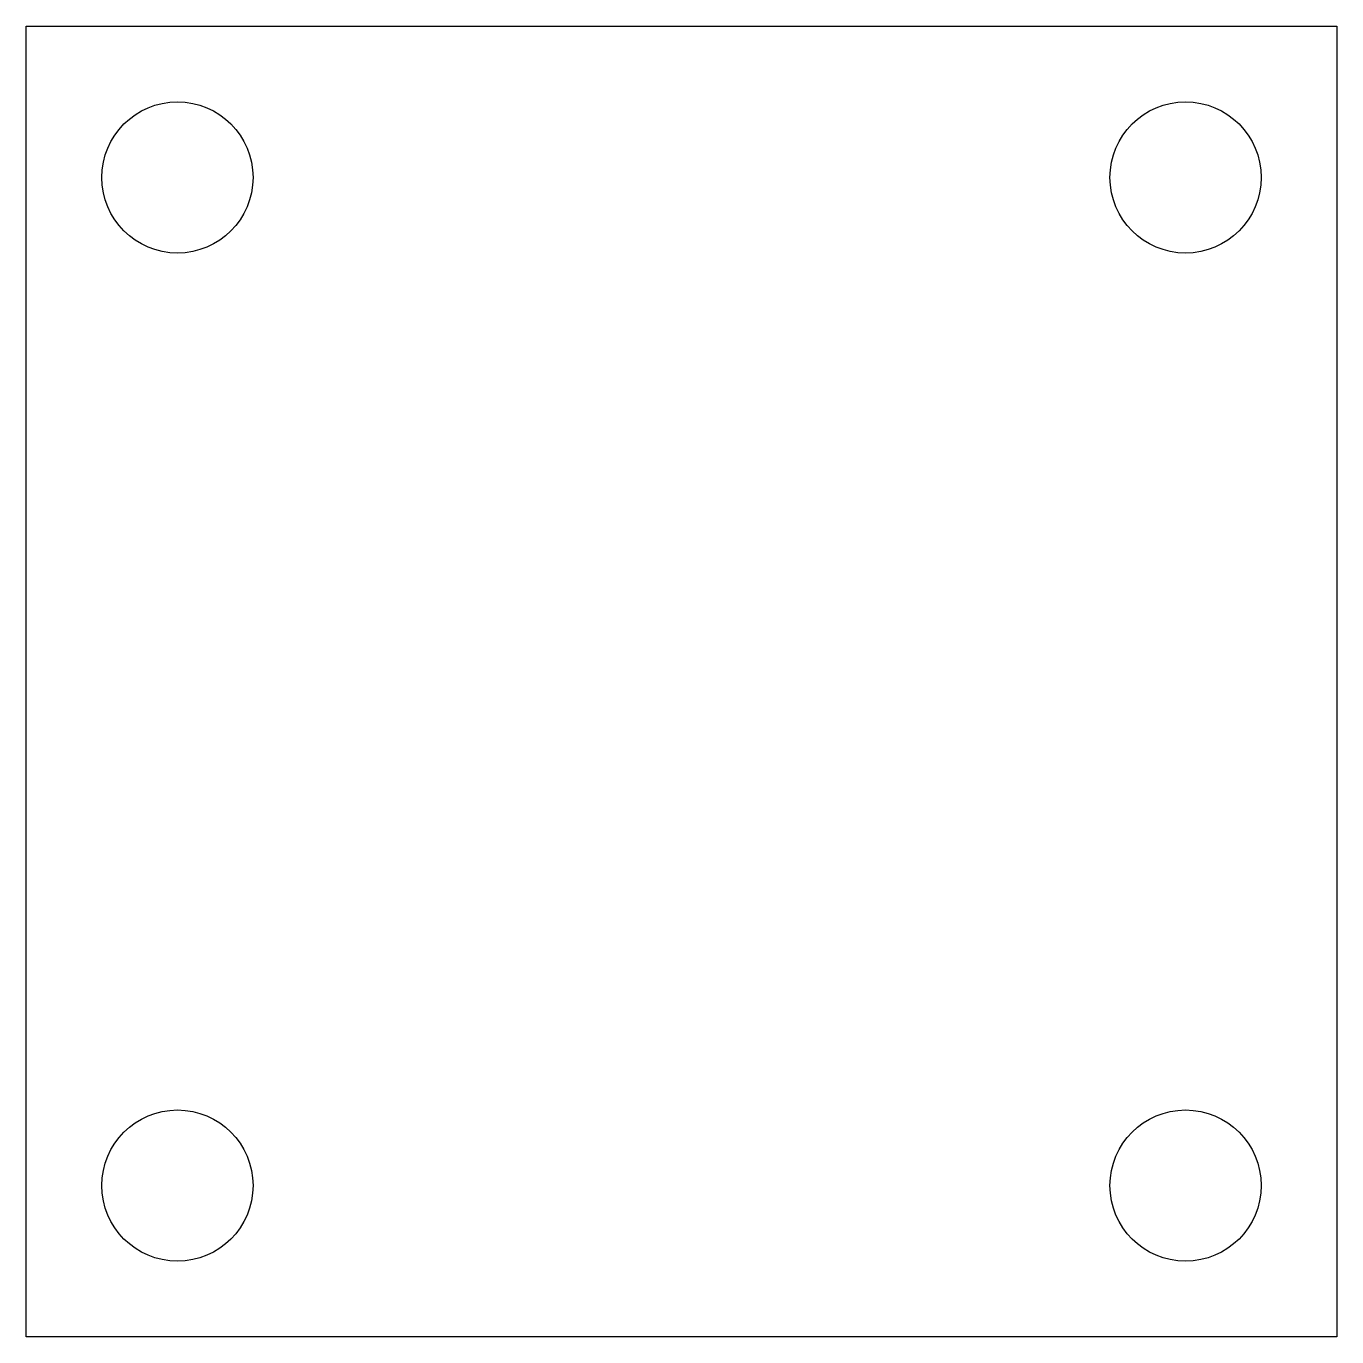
# Model space of a CAD drawing. Header units: millimetres. Extents: x -13 to 13, y -4.5 to 21.5.
import ezdxf

# ---------------------------------------------------------------- set-up
doc = ezdxf.new("R2010")
doc.units = ezdxf.units.MM
doc.layers.get('0').update_dxf_attribs({"linetype": 'CONTINUOUS'})

msp = doc.modelspace()

# ---------------------------------------------------------------- linework, layer by layer
msp.add_lwpolyline([(-13, -4.5), (-13, 21.5), (13, 21.5), (13, -4.5)], close=True)
for centre in [(-10, 18.5), (10, 18.5), (-10, -1.5), (10, -1.5)]:
    msp.add_circle(centre, 1.5)

doc.saveas('drawing.dxf')
